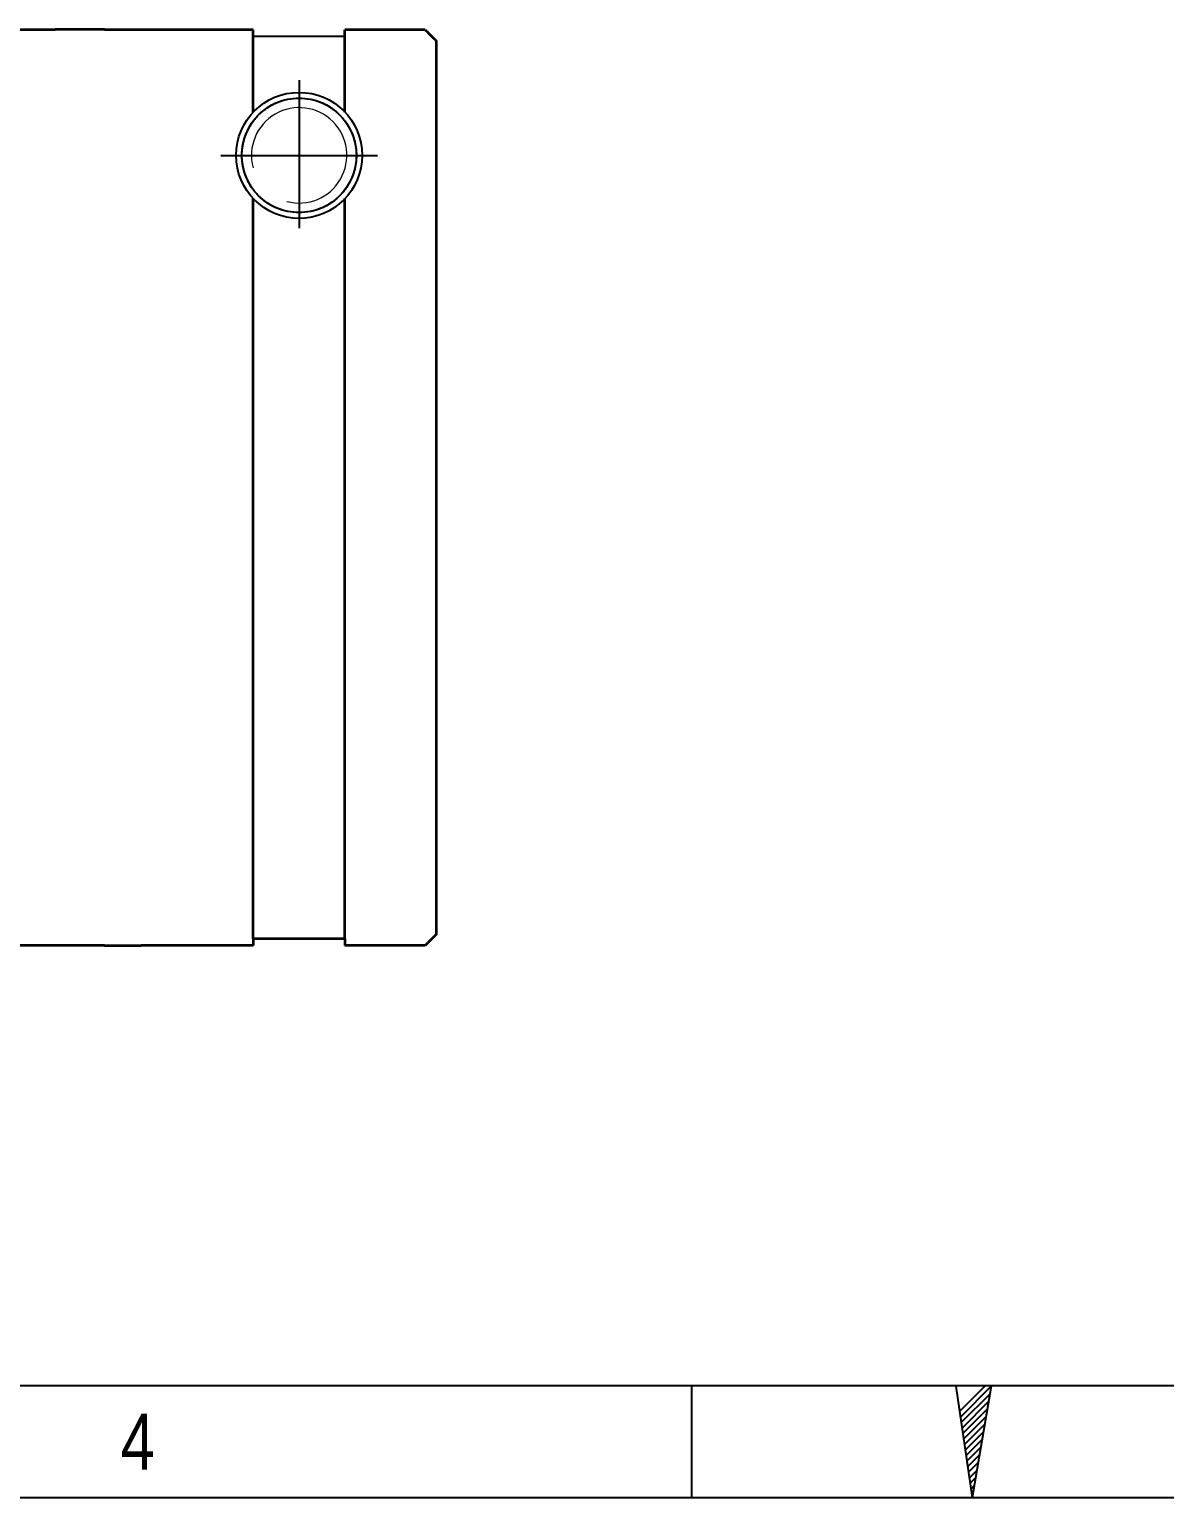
# Model space of a CAD drawing. Header units: millimetres. Extents: x -3183 to 3067, y 1033 to 2218.
# Drawn here: x 2831.2 to 2880.8, y 1561.9 to 1626 of the extents above; entities that cross this region are included whole.
import ezdxf

# ---------------------------------------------------------------- set-up
doc = ezdxf.new("R2010")
doc.units = ezdxf.units.MM
doc.layers.add('Cienkie', color=51, linetype='Continuous', lineweight=13)
doc.layers.add('Kontury', color=7, linetype='Continuous', lineweight=35)
doc.layers.add('osie', color=130, linetype='Continuous')
doc.styles.get("Standard").update_dxf_attribs({"font": 'arial.ttf'})

msp = doc.modelspace()

# ---------------------------------------------------------------- linework, layer by layer
at = {"color": 7, "linetype": 'Continuous'}
for p, q in [((2845.00314, 1625.7322), (2841.00314, 1625.7322)), ((2860.14767, 1561.94854), (2860.14767, 1566.83727)), ((2871.66698, 1566.81655), (2872.38905, 1561.94738)), ((2873.21847, 1566.81655), (2872.38905, 1561.94738)), ((2647.48797, 1561.94854), (3058.14118, 1561.94854)), ((2647.48797, 1561.94738), (3067.48797, 1561.94738))]:
    msp.add_line(p, q, dxfattribs=at)
at = {"color": 2, "linetype": 'Continuous'}
for p, q in [((2667.04288, 1566.83727), (3053.25246, 1566.83727)), ((2872.94098, 1566.81746), (2871.83144, 1565.70794)), ((2873.21847, 1566.81655), (2871.86703, 1565.46709)), ((2873.16176, 1566.48542), (2871.90281, 1565.22647)), ((2873.10495, 1566.15218), (2871.9384, 1564.98562)), ((2873.04834, 1565.81894), (2871.97438, 1564.745)), ((2872.99153, 1565.48547), (2872.00997, 1564.5039)), ((2872.93473, 1565.15223), (2872.04556, 1564.26305)), ((2872.87792, 1564.819), (2872.08135, 1564.02243)), ((2872.82111, 1564.48576), (2872.11694, 1563.78158)), ((2872.7646, 1564.15277), (2872.15273, 1563.54096)), ((2872.70769, 1563.81953), (2872.18832, 1563.3001)), ((2872.65089, 1563.48629), (2872.2241, 1563.05948)), ((2872.59437, 1563.15306), (2872.26018, 1562.81887)), ((2872.53757, 1562.81982), (2872.29577, 1562.57801)), ((2872.48076, 1562.48635), (2872.33156, 1562.33716)), ((2872.42395, 1562.15311), (2872.36715, 1562.0963))]:
    msp.add_line(p, q, dxfattribs=at)
at = {"color": 7, "linetype": 'Continuous'}
for radius in [2.75, 2.5]:
    msp.add_circle((2843.00314, 1620.54845), radius, dxfattribs=at)
for points, start_tangent, end_tangent in [([(2843.00314, 1618.04845, 4.00027), (2842.51541, 1618.09649, 4.00027), (2842.04643, 1618.23875, 4.00027), (2841.61421, 1618.46977, 4.00027), (2841.23537, 1618.78068, 4.00027), (2840.92446, 1619.15952, 4.00027), (2840.69344, 1619.59174, 4.00027), (2840.55117, 1620.06072, 4.00027), (2840.50314, 1620.54845, 4.00027), (2840.55117, 1621.03617, 4.00027), (2840.69344, 1621.50516, 4.00027), (2840.92446, 1621.93737, 4.00027), (2841.23537, 1622.31622, 4.00027), (2841.61421, 1622.62712, 4.00027), (2842.04643, 1622.85815, 4.00027), (2842.51541, 1623.00041, 4.00027), (2843.00314, 1623.04845, 4.00027)], (-0.99999828, 0.0018568), (0.99999828, 0.0018568)), ([(2843.00314, 1623.04845, 4.00027), (2843.49086, 1623.00041, 4.00027), (2843.95985, 1622.85815, 4.00027), (2844.39206, 1622.62712, 4.00027), (2844.7709, 1622.31622, 4.00027), (2845.08181, 1621.93737, 4.00027), (2845.31284, 1621.50516, 4.00027), (2845.4551, 1621.03617, 4.00027), (2845.50314, 1620.54845, 4.00027), (2845.4551, 1620.06072, 4.00027), (2845.31284, 1619.59174, 4.00027), (2845.08181, 1619.15952, 4.00027), (2844.7709, 1618.78068, 4.00027), (2844.39206, 1618.46977, 4.00027), (2843.95985, 1618.23875, 4.00027), (2843.49086, 1618.09649, 4.00027), (2843.00314, 1618.04845, 4.00027)], (0.99999828, -0.0018568), (-0.99999828, -0.0018568))]:
    msp.add_spline(points, degree=3, dxfattribs=dict(at, start_tangent=start_tangent, end_tangent=end_tangent))
at = {"layer": 'Cienkie', "color": 2, "linetype": 'Continuous'}
msp.add_arc((2843.00314, 1620.54845), 2.08333, 255, 195, dxfattribs=at)
at = {"layer": 'Kontury'}
for p, q in [((2830.10314, 1626.04845), (2832.35314, 1626.04845)), ((2834.50314, 1626.04845), (2836.10314, 1626.04845)), ((2841.00314, 1622.43591), (2841.00314, 1625.7322)), ((2845.00314, 1622.43591), (2845.00314, 1625.7322)), ((2841.00314, 1586.34845), (2841.00314, 1618.66099)), ((2845.00314, 1586.34845), (2845.00314, 1618.66099)), ((2832.35314, 1586.04845), (2830.10314, 1586.04845)), ((2834.50314, 1586.04845), (2836.10314, 1586.04845))]:
    msp.add_line(p, q, dxfattribs=at)
at = {"layer": 'Kontury', "color": 7, "linetype": 'Continuous'}
for p, q in [((2834.50314, 1626.04845), (2832.35314, 1626.04845)), ((2841.00314, 1626.03244), (2836.10314, 1626.03244)), ((2841.00314, 1625.7322), (2841.00314, 1626.03244)), ((2848.50314, 1626.03244), (2845.00314, 1626.03244)), ((2845.00314, 1625.7322), (2845.00314, 1626.03244)), ((2849.00314, 1586.54845), (2849.00314, 1625.53203)), ((2849.00314, 1586.54845), (2848.50314, 1586.04845)), ((2834.50314, 1586.04845), (2832.35314, 1586.04845)), ((2841.00314, 1586.04845), (2836.10314, 1586.04845)), ((2845.00314, 1586.34845), (2841.00314, 1586.34845)), ((2841.00314, 1586.34845), (2841.00314, 1586.04845)), ((2845.00314, 1586.34845), (2845.00314, 1586.04845)), ((2848.50314, 1586.04845), (2845.00314, 1586.04845))]:
    msp.add_line(p, q, dxfattribs=at)
at = {"layer": 'Kontury', "color": 7, "linetype": 'Continuous', "start_tangent": (0.70682366, -0.70738979), "end_tangent": (0.70680893, -0.7074045)}
msp.add_spline([(2848.50314, 1626.03244), (2848.67019, 1625.86525), (2848.83686, 1625.69845), (2849.00314, 1625.53203)], degree=3, dxfattribs=at)
at = {"layer": 'osie'}
for p, q in [((2843.00314, 1623.82777), (2843.00314, 1617.36966)), ((2839.57889, 1620.54845), (2846.42916, 1620.54845))]:
    msp.add_line(p, q, dxfattribs=at)

# ---------------------------------------------------------------- texts
at = {"color": 2, "linetype": 'Continuous', "width": 0.785714}
msp.add_text('4', height=2.44436, dxfattribs=at).set_placement((2835.21515, 1563.17072))

doc.saveas('drawing.dxf')
